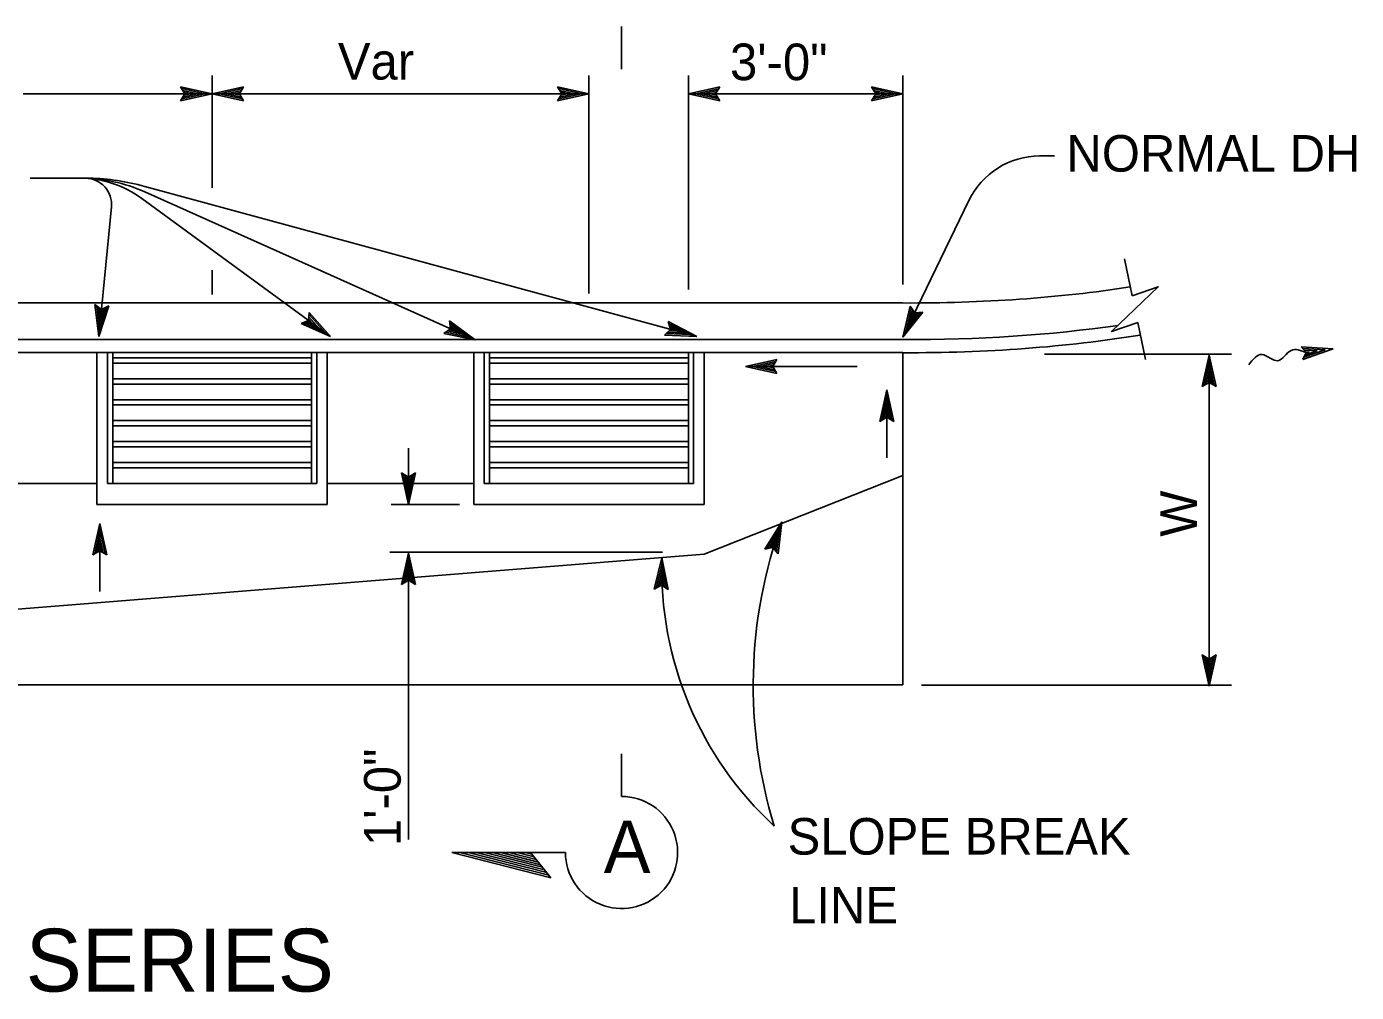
# Model space of a CAD drawing. Extents: x -894 to 866, y -472 to 714.
# Drawn here: x -482.4 to -228.3, y -30.1 to 154.5 of the extents above; entities that cross this region are included whole.
import ezdxf

# ---------------------------------------------------------------- set-up
doc = ezdxf.new("R2010")
doc.units = 0
for name, color, linetype in [('df_DETAIL-anno', 7, 'Continuous'), ('df_FLOW-LINE', 7, 'Continuous'), ('mc_CURB-GUTTER', 7, 'Continuous'), ('pp_PRESENTATION', 7, 'Continuous'), ('str_Concrete-A', 7, 'Continuous'), ('str_Misc-Steel-A', 7, 'Continuous')]:
    doc.layers.add(name, color=color, linetype=linetype)

msp = doc.modelspace()

# ---------------------------------------------------------------- linework, layer by layer
at = {"layer": 'df_DETAIL-anno'}
for p, q in [((-446.92, 123.72), (-446.92, 145.16)), ((-374.91, 103.46), (-374.91, 145.14)), ((-355.92, 104.26), (-355.92, 145.14)), ((-314.92, 105.24), (-314.92, 145.14)), ((-452.14, 141.67), (-452.94, 143.01)), ((-452.94, 143.01), (-452.94, 143.01)), ((-452.94, 143.01), (-446.94, 141.67)), ((-452.72, 142.66), (-448.32, 141.67)), ((-452.49, 142.3), (-449.7, 141.67)), ((-446.9, 141.68), (-440.9, 143.01)), ((-445.51, 141.68), (-441.13, 142.65)), ((-444.13, 141.67), (-441.31, 142.3)), ((-440.9, 143.01), (-441.7, 141.68)), ((-440.9, 143.01), (-440.9, 143.01)), ((-380.11, 141.68), (-380.91, 143.02)), ((-380.91, 143.02), (-380.91, 143.02)), ((-380.91, 143.02), (-374.91, 141.68)), ((-380.7, 142.66), (-376.29, 141.68)), ((-380.46, 142.3), (-377.68, 141.68)), ((-355.92, 141.67), (-349.92, 143)), ((-354.52, 141.68), (-350.15, 142.64)), ((-353.15, 141.67), (-350.33, 142.3)), ((-349.92, 143), (-350.72, 141.67)), ((-349.92, 143), (-349.92, 143)), ((-320.12, 141.67), (-320.92, 143.01)), ((-320.92, 143.01), (-320.92, 143.01)), ((-320.92, 143.01), (-314.92, 141.67)), ((-320.12, 141.67), (-320.92, 143.01)), ((-320.92, 143.01), (-320.92, 143.01)), ((-320.92, 143.01), (-314.92, 141.67)), ((-320.12, 141.67), (-320.92, 143.01)), ((-320.92, 143.01), (-320.92, 143.01)), ((-320.92, 143.01), (-314.92, 141.67)), ((-320.7, 142.66), (-316.3, 141.67)), ((-320.7, 142.66), (-316.3, 141.67)), ((-320.7, 142.66), (-316.3, 141.67)), ((-320.47, 142.3), (-317.68, 141.68)), ((-320.47, 142.3), (-317.68, 141.68)), ((-320.47, 142.3), (-317.68, 141.68)), ((-483.04, 141.67), (-396.24, 141.67)), ((-446.94, 141.67), (-452.94, 140.34)), ((-452.94, 140.34), (-452.14, 141.67)), ((-452.94, 140.34), (-452.94, 140.34)), ((-448.33, 141.67), (-452.7, 140.7)), ((-449.7, 141.67), (-452.52, 141.05)), ((-452.31, 141.95), (-451.08, 141.67)), ((-451.08, 141.67), (-452.29, 141.41)), ((-446.94, 141.67), (-446.94, 141.67)), ((-440.9, 140.34), (-446.9, 141.68)), ((-446.9, 141.68), (-446.9, 141.68)), ((-441.11, 140.69), (-445.52, 141.67)), ((-441.35, 141.05), (-444.13, 141.67)), ((-442.75, 141.67), (-441.54, 141.94)), ((-441.52, 141.4), (-442.75, 141.67)), ((-441.7, 141.68), (-440.9, 140.34)), ((-440.9, 140.34), (-440.9, 140.34)), ((-396.24, 141.67), (-374.95, 141.67)), ((-374.91, 141.68), (-380.91, 140.35)), ((-380.91, 140.35), (-380.11, 141.68)), ((-380.91, 140.35), (-380.91, 140.35)), ((-376.31, 141.67), (-380.68, 140.71)), ((-377.68, 141.68), (-380.5, 141.05)), ((-380.29, 141.95), (-379.06, 141.68)), ((-379.06, 141.68), (-380.27, 141.41)), ((-374.91, 141.68), (-374.91, 141.68)), ((-355.92, 141.67), (-314.92, 141.67)), ((-349.92, 140.33), (-355.92, 141.67)), ((-355.92, 141.67), (-355.92, 141.67)), ((-350.13, 140.69), (-354.54, 141.67)), ((-350.37, 141.05), (-353.15, 141.67)), ((-351.77, 141.67), (-350.56, 141.94)), ((-350.54, 141.4), (-351.77, 141.67)), ((-350.72, 141.67), (-349.92, 140.33)), ((-349.92, 140.33), (-349.92, 140.33)), ((-314.92, 141.67), (-320.92, 140.34)), ((-320.92, 140.34), (-320.12, 141.67)), ((-314.92, 141.67), (-320.92, 140.34)), ((-320.92, 140.34), (-320.12, 141.67)), ((-314.92, 141.67), (-320.92, 140.34)), ((-320.92, 140.34), (-320.12, 141.67)), ((-320.92, 140.34), (-320.92, 140.34)), ((-320.92, 140.34), (-320.92, 140.34)), ((-320.92, 140.34), (-320.92, 140.34)), ((-316.31, 141.67), (-320.68, 140.7)), ((-316.31, 141.67), (-320.68, 140.7)), ((-316.31, 141.67), (-320.68, 140.7)), ((-317.68, 141.68), (-320.5, 141.05)), ((-317.68, 141.68), (-320.5, 141.05)), ((-317.68, 141.68), (-320.5, 141.05)), ((-320.29, 141.95), (-319.06, 141.68)), ((-320.29, 141.95), (-319.06, 141.68)), ((-320.29, 141.95), (-319.06, 141.68)), ((-319.06, 141.68), (-320.27, 141.41)), ((-319.06, 141.68), (-320.27, 141.41)), ((-319.06, 141.68), (-320.27, 141.41)), ((-314.92, 141.67), (-314.92, 141.67)), ((-314.92, 141.67), (-314.92, 141.67)), ((-314.92, 141.67), (-314.92, 141.67)), ((-288.8, 129.78), (-285.93, 129.78)), ((-481.69, 125.52), (-470.97, 125.52)), ((-460.48, 124.12), (-354.32, 95.26)), ((-459.78, 122.9), (-396.63, 94.61)), ((-466.16, 120.04), (-468.56, 95.26)), ((-460.36, 121.66), (-424.3, 95.26)), ((-302.32, 121.28), (-314.92, 95.11)), ((-446.92, 103.29), (-446.92, 107.98)), ((-468.56, 95.26), (-469.31, 101.36)), ((-469.31, 101.36), (-469.31, 101.36)), ((-469.31, 101.36), (-468.06, 100.43)), ((-468.43, 96.64), (-468.97, 101.09)), ((-468.29, 98.01), (-468.64, 100.88)), ((-466.65, 101.1), (-468.56, 95.26)), ((-467.02, 100.92), (-468.43, 96.63)), ((-468.16, 99.38), (-468.31, 100.61)), ((-467.4, 100.72), (-468.29, 98.01)), ((-467.77, 100.58), (-468.16, 99.38)), ((-468.06, 100.43), (-466.65, 101.1)), ((-466.65, 101.1), (-466.65, 101.1)), ((-428.49, 98.33), (-428.35, 99.88)), ((-428.38, 99.47), (-425.41, 96.07)), ((-428.35, 99.88), (-428.35, 99.88)), ((-428.35, 99.88), (-424.3, 95.26)), ((-314.92, 95.11), (-313.51, 101.09)), ((-311.11, 99.93), (-314.92, 95.11)), ((-314.32, 96.36), (-313.29, 100.72)), ((-311.52, 99.89), (-314.32, 96.35)), ((-313.72, 97.59), (-313.06, 100.41)), ((-311.95, 99.83), (-313.72, 97.59)), ((-313.51, 101.09), (-313.51, 101.09)), ((-313.51, 101.09), (-312.66, 99.79)), ((-313.12, 98.84), (-312.83, 100.04)), ((-312.34, 99.83), (-313.12, 98.84)), ((-312.66, 99.79), (-311.11, 99.93)), ((-311.11, 99.93), (-311.11, 99.93)), ((-424.3, 95.26), (-429.93, 97.73)), ((-429.92, 97.73), (-428.49, 98.33)), ((-429.92, 97.73), (-429.92, 97.73)), ((-425.42, 96.08), (-429.52, 97.88)), ((-426.53, 96.89), (-429.18, 98.05)), ((-427.64, 97.71), (-428.77, 98.21)), ((-428.47, 98.66), (-427.64, 97.71)), ((-428.41, 99.04), (-426.53, 96.89)), ((-402.65, 95.85), (-401.38, 96.73)), ((-401.38, 96.73), (-401.56, 98.28)), ((-401.56, 98.28), (-401.56, 98.28)), ((-401.56, 98.28), (-396.63, 94.61)), ((-401.51, 97.87), (-397.89, 95.17)), ((-401.44, 97.45), (-399.15, 95.74)), ((-401.42, 97.06), (-400.41, 96.3)), ((-360.46, 95.55), (-359.34, 96.62)), ((-360.46, 95.55), (-359.34, 96.62)), ((-359.34, 96.62), (-359.76, 98.12)), ((-359.76, 98.12), (-359.76, 98.12)), ((-359.76, 98.12), (-354.32, 95.26)), ((-359.34, 96.62), (-359.76, 98.12)), ((-359.76, 98.12), (-359.76, 98.12)), ((-359.76, 98.12), (-354.32, 95.26)), ((-359.65, 97.72), (-355.66, 95.62)), ((-359.65, 97.72), (-355.66, 95.62)), ((-359.52, 97.32), (-356.99, 95.98)), ((-359.52, 97.32), (-356.99, 95.98)), ((-359.44, 96.94), (-358.32, 96.35)), ((-359.44, 96.94), (-358.32, 96.35)), ((-468.56, 95.26), (-468.56, 95.26)), ((-424.3, 95.26), (-424.3, 95.26)), ((-396.63, 94.61), (-402.65, 95.85)), ((-402.65, 95.85), (-402.65, 95.85)), ((-397.9, 95.17), (-402.29, 96.08)), ((-399.15, 95.74), (-401.99, 96.32)), ((-400.41, 96.3), (-401.63, 96.55)), ((-396.63, 94.61), (-396.63, 94.61)), ((-354.32, 95.26), (-360.46, 95.55)), ((-360.46, 95.55), (-360.46, 95.55)), ((-354.32, 95.26), (-360.46, 95.55)), ((-360.46, 95.55), (-360.46, 95.55)), ((-355.67, 95.62), (-360.14, 95.83)), ((-355.67, 95.62), (-360.14, 95.83)), ((-356.99, 95.98), (-359.88, 96.12)), ((-356.99, 95.98), (-359.88, 96.12)), ((-358.32, 96.35), (-359.56, 96.41)), ((-358.32, 96.35), (-359.56, 96.41)), ((-354.32, 95.26), (-354.32, 95.26)), ((-354.32, 95.26), (-354.32, 95.26)), ((-314.92, 95.11), (-314.92, 95.11)), ((-287.87, 91.86), (-252.17, 91.86)), ((-257.75, 85.68), (-256.41, 91.68)), ((-256.41, 91.68), (-256.41, 91.68)), ((-256.41, 91.68), (-255.08, 85.68)), ((-256.41, 28.59), (-256.41, 91.68)), ((-257.4, 85.89), (-256.41, 90.3)), ((-256.41, 90.29), (-255.44, 85.91)), ((-256.41, 86.48), (-257.75, 85.68)), ((-257.04, 86.13), (-256.41, 88.91)), ((-256.69, 86.3), (-256.42, 87.53)), ((-256.42, 87.53), (-256.15, 86.32)), ((-256.41, 88.91), (-255.79, 86.09)), ((-255.08, 85.68), (-256.41, 86.48)), ((-257.75, 85.68), (-257.75, 85.68)), ((-255.08, 85.68), (-255.08, 85.68)), ((-409.4, 73.91), (-409.4, 63.18)), ((-409.4, 63.18), (-410.73, 69.18)), ((-410.73, 69.18), (-410.73, 69.18)), ((-410.73, 69.18), (-409.4, 68.38)), ((-409.4, 64.57), (-410.37, 68.94)), ((-409.39, 65.94), (-410.02, 68.76)), ((-409.4, 68.38), (-408.06, 69.18)), ((-408.06, 69.18), (-409.4, 63.18)), ((-408.41, 68.96), (-409.4, 64.56)), ((-408.77, 68.73), (-409.39, 65.94)), ((-408.06, 69.18), (-408.06, 69.18)), ((-409.39, 67.32), (-409.66, 68.53)), ((-409.12, 68.55), (-409.39, 67.32)), ((-399.67, 63.18), (-412.71, 63.18)), ((-409.4, 63.18), (-409.4, 63.18)), ((-341.31, 54.62), (-338.05, 59.84)), ((-340.9, 54.71), (-338.51, 58.54)), ((-338.51, 58.52), (-339.05, 54.08)), ((-338.05, 59.84), (-338.79, 53.74)), ((-338.05, 59.84), (-338.05, 59.84)), ((-340.48, 54.81), (-338.97, 57.23)), ((-340.1, 54.86), (-339.43, 55.93)), ((-339.43, 55.93), (-339.58, 54.7)), ((-338.97, 57.23), (-339.32, 54.36)), ((-412.98, 54.05), (-360.89, 54.05)), ((-410.74, 47.86), (-409.4, 53.86)), ((-409.4, 54.05), (-409.4, -0.88)), ((-409.4, 53.86), (-409.4, 53.86)), ((-409.4, 53.86), (-408.07, 47.86)), ((-339.78, 54.93), (-341.31, 54.62)), ((-341.31, 54.62), (-341.31, 54.62)), ((-338.79, 53.74), (-339.78, 54.93)), ((-338.79, 53.74), (-338.79, 53.74)), ((-410.38, 48.08), (-409.4, 52.48)), ((-410.02, 48.31), (-409.4, 51.1)), ((-409.4, 51.1), (-408.77, 48.27)), ((-409.39, 52.47), (-408.43, 48.09)), ((-362.43, 46.96), (-360.96, 52.93)), ((-362.07, 47.17), (-360.99, 51.55)), ((-360.98, 51.54), (-360.12, 47.14)), ((-360.96, 52.93), (-360.96, 52.93)), ((-360.96, 52.93), (-359.76, 46.9)), ((-409.4, 48.66), (-410.74, 47.86)), ((-409.67, 48.49), (-409.4, 49.71)), ((-409.4, 49.71), (-409.13, 48.51)), ((-408.07, 47.86), (-409.4, 48.66)), ((-361.71, 47.39), (-361.02, 50.17)), ((-361.35, 47.56), (-361.05, 48.79)), ((-361.05, 48.79), (-360.81, 47.57)), ((-361.02, 50.17), (-360.46, 47.33)), ((-410.74, 47.86), (-410.74, 47.86)), ((-408.07, 47.86), (-408.07, 47.86)), ((-361.07, 47.73), (-362.43, 46.96)), ((-362.43, 46.96), (-362.43, 46.96)), ((-359.76, 46.9), (-361.07, 47.73)), ((-359.76, 46.9), (-359.76, 46.9)), ((-256.41, 28.41), (-257.74, 34.41)), ((-257.74, 34.41), (-257.74, 34.41)), ((-257.74, 34.41), (-256.41, 33.61)), ((-256.42, 29.8), (-257.38, 34.18)), ((-256.41, 31.17), (-257.04, 34)), ((-256.41, 32.55), (-256.68, 33.76)), ((-256.41, 33.61), (-255.07, 34.41)), ((-255.07, 34.41), (-256.41, 28.41)), ((-255.43, 34.19), (-256.41, 29.79)), ((-255.79, 33.96), (-256.41, 31.17)), ((-256.13, 33.78), (-256.41, 32.55)), ((-255.07, 34.41), (-255.07, 34.41)), ((-311.35, 28.59), (-290.42, 28.59)), ((-290.42, 28.59), (-252.17, 28.59)), ((-256.41, 28.41), (-256.41, 28.41))]:
    msp.add_line(p, q, dxfattribs=at)
for centre, radius, start, end in [((-288.8, 114.78), 15, 90, 154.2965), ((-472.17, 105.53), 20, 53.7853, 90), ((-472.05, 95.53), 30, 65.8623, 90), ((-471.14, 120.52), 5, 354.4726, 90), ((-470.97, 85.53), 40, 74.7874, 90), ((-251.58, 28.57), 91.95, 160.1191, 197.0167), ((-294.32, 50.69), 66.67, 178.0742, 227.3384)]:
    msp.add_arc(centre, radius, start, end, dxfattribs=at)
at = {"layer": 'df_FLOW-LINE'}
for p, q in [((-238.83, 93.28), (-232.72, 92.93)), ((-237.87, 92.2), (-238.83, 93.28)), ((-238.54, 92.96), (-234.23, 92.71)), ((-232.72, 92.93), (-238.49, 90.9)), ((-238.49, 90.9), (-237.87, 92.2)), ((-234.23, 92.71), (-238.29, 91.29)), ((-238.26, 92.65), (-235.75, 92.5)), ((-235.75, 92.5), (-238.12, 91.67)), ((-237.98, 92.33), (-237.26, 92.29)), ((-237.26, 92.29), (-237.92, 92.06)), ((-237.87, 92.2), (-237.87, 92.2)), ((-232.72, 92.93), (-232.72, 92.93)), ((-238.49, 90.9), (-238.49, 90.9))]:
    msp.add_line(p, q, dxfattribs=at)
msp.add_spline([(-248.85, 89.85), (-246.3, 91.83), (-243.3, 90.63), (-240.75, 92.61), (-237.87, 92.2)], degree=3, dxfattribs=at)
at = {"layer": 'mc_CURB-GUTTER'}
for p, q in [((-272.61, 110.12), (-271.13, 103.06)), ((-314.92, 101.68), (-702.91, 101.68)), ((-270.06, 97.92), (-268.58, 90.86)), ((-314.92, 94.68), (-705.9, 94.68)), ((-314.92, 92.18), (-538.42, 92.18))]:
    msp.add_line(p, q, dxfattribs=at)
msp.add_lwpolyline([(-270.06, 97.92), (-275.06, 96.2), (-266.13, 104.77), (-271.13, 103.06)], dxfattribs=at)
for centre, end_param in [((-314.76, 132.66), 5.176899), ((-314.76, 125.66), 5.150787), ((-314.76, 123.16), 5.199216)]:
    msp.add_ellipse(centre, major_axis=(96.8, -0.48), ratio=0.320116, start_param=4.712389, end_param=end_param, dxfattribs=at)
at = {"layer": 'pp_PRESENTATION'}
for p, q in [((-368.69, 154.52), (-368.69, 146.37)), ((-345, 89.54), (-339, 90.87)), ((-345, 89.54), (-323.64, 89.54)), ((-339, 88.2), (-345, 89.54)), ((-345, 89.54), (-345, 89.54)), ((-339.22, 88.55), (-343.62, 89.54)), ((-343.61, 89.54), (-339.24, 90.51)), ((-342.24, 89.54), (-339.42, 90.16)), ((-339.45, 88.91), (-342.24, 89.54)), ((-340.86, 89.53), (-339.65, 89.8)), ((-339.63, 89.26), (-340.86, 89.53)), ((-339, 90.87), (-339.8, 89.54)), ((-339.8, 89.54), (-339, 88.2)), ((-339, 90.87), (-339, 90.87)), ((-339, 88.2), (-339, 88.2)), ((-319.33, 79.04), (-317.99, 85.04)), ((-317.99, 72.1), (-317.99, 85.04)), ((-317.99, 85.04), (-317.99, 85.04)), ((-317.99, 85.04), (-316.66, 79.04)), ((-318.97, 79.26), (-317.99, 83.66)), ((-318.61, 79.49), (-317.99, 82.28)), ((-317.99, 83.65), (-317.02, 79.28)), ((-317.99, 82.28), (-317.37, 79.46)), ((-317.99, 79.84), (-319.33, 79.04)), ((-319.33, 79.04), (-319.33, 79.04)), ((-318.27, 79.67), (-317.99, 80.9)), ((-317.99, 80.9), (-317.72, 79.69)), ((-316.66, 79.04), (-317.99, 79.84)), ((-316.66, 79.04), (-316.66, 79.04)), ((-469.69, 53.52), (-468.35, 59.52)), ((-468.36, 46.49), (-468.36, 59.44)), ((-468.35, 59.52), (-468.35, 59.52)), ((-468.35, 59.52), (-467.02, 53.52)), ((-469.33, 53.74), (-468.35, 58.14)), ((-468.97, 53.97), (-468.35, 56.76)), ((-468.35, 56.76), (-467.72, 53.93)), ((-468.34, 58.13), (-467.38, 53.76)), ((-468.35, 54.32), (-469.69, 53.52)), ((-469.69, 53.52), (-469.69, 53.52)), ((-468.63, 54.15), (-468.35, 55.38)), ((-468.35, 55.38), (-468.08, 54.17)), ((-467.02, 53.52), (-468.35, 54.32)), ((-467.02, 53.52), (-467.02, 53.52)), ((-368.69, 7.34), (-368.69, 15.49)), ((-401.11, -3.38), (-382.17, -8.21)), ((-379.41, -3.38), (-401.11, -3.38)), ((-399.56, -3.38), (-382.57, -7.71)), ((-398, -3.38), (-382.98, -7.21)), ((-396.44, -3.38), (-383.38, -6.71)), ((-394.88, -3.38), (-383.79, -6.21)), ((-393.32, -3.38), (-384.19, -5.71)), ((-391.77, -3.38), (-384.6, -5.2)), ((-390.21, -3.38), (-385.01, -4.7)), ((-388.65, -3.38), (-385.41, -4.2)), ((-387.09, -3.38), (-385.82, -3.7)), ((-386.08, -3.38), (-382.17, -8.21))]:
    msp.add_line(p, q, dxfattribs=at)
msp.add_arc((-368.69, -3.38), 10.72, 180, 90.0005, dxfattribs=at)
at = {"layer": 'str_Concrete-A'}
for p, q in [((-468.92, 92.18), (-468.92, 63.18)), ((-424.92, 92.18), (-424.92, 63.18)), ((-396.92, 92.18), (-396.92, 63.18)), ((-352.92, 92.18), (-352.92, 63.18)), ((-314.92, 28.68), (-314.92, 92.18)), ((-314.92, 28.68), (-314.92, 90.27)), ((-352.92, 53.68), (-314.92, 68.68)), ((-468.83, 67.18), (-498.91, 67.18)), ((-396.86, 67.18), (-424.87, 67.18)), ((-424.92, 63.18), (-468.92, 63.18)), ((-352.92, 63.18), (-396.92, 63.18)), ((-664.91, 28.68), (-352.92, 53.68)), ((-664.91, 28.68), (-314.92, 28.68))]:
    msp.add_line(p, q, dxfattribs=at)
at = {"layer": 'str_Misc-Steel-A'}
for p, q in [((-466.92, 92.18), (-466.92, 67.18)), ((-465.92, 92.18), (-465.92, 67.18)), ((-427.92, 92.18), (-427.92, 67.18)), ((-426.92, 92.18), (-426.92, 67.18)), ((-394.92, 92.18), (-394.92, 67.18)), ((-393.92, 92.18), (-393.92, 67.18)), ((-355.92, 92.18), (-355.92, 67.18)), ((-354.92, 92.18), (-354.92, 67.18)), ((-445.42, 91.18), (-465.92, 91.18)), ((-445.42, 90.18), (-465.92, 90.18)), ((-427.92, 91.18), (-445.42, 91.18)), ((-427.92, 90.18), (-445.42, 90.18)), ((-373.42, 91.18), (-393.92, 91.18)), ((-373.42, 90.18), (-393.92, 90.18)), ((-355.92, 91.18), (-373.42, 91.18)), ((-355.92, 90.18), (-373.42, 90.18)), ((-445.42, 87.18), (-465.92, 87.18)), ((-427.92, 87.18), (-445.42, 87.18)), ((-373.42, 87.18), (-393.92, 87.18)), ((-355.92, 87.18), (-373.42, 87.18)), ((-445.42, 86.18), (-465.92, 86.18)), ((-427.92, 86.18), (-445.42, 86.18)), ((-373.42, 86.18), (-393.92, 86.18)), ((-355.92, 86.18), (-373.42, 86.18)), ((-445.42, 83.18), (-465.92, 83.18)), ((-445.42, 82.18), (-465.92, 82.18)), ((-427.92, 83.18), (-445.42, 83.18)), ((-427.92, 82.18), (-445.42, 82.18)), ((-373.42, 83.18), (-393.92, 83.18)), ((-373.42, 82.18), (-393.92, 82.18)), ((-355.92, 83.18), (-373.42, 83.18)), ((-355.92, 82.18), (-373.42, 82.18)), ((-445.42, 79.18), (-465.92, 79.18)), ((-427.92, 79.18), (-445.42, 79.18)), ((-373.42, 79.18), (-393.92, 79.18)), ((-355.92, 79.18), (-373.42, 79.18)), ((-445.42, 78.18), (-465.92, 78.18)), ((-427.92, 78.18), (-445.42, 78.18)), ((-373.42, 78.18), (-393.92, 78.18)), ((-355.92, 78.18), (-373.42, 78.18)), ((-445.42, 75.18), (-465.92, 75.18)), ((-445.42, 74.18), (-465.92, 74.18)), ((-427.92, 75.18), (-445.42, 75.18)), ((-427.92, 74.18), (-445.42, 74.18)), ((-373.42, 75.18), (-393.92, 75.18)), ((-373.42, 74.18), (-393.92, 74.18)), ((-355.92, 75.18), (-373.42, 75.18)), ((-355.92, 74.18), (-373.42, 74.18)), ((-445.42, 71.18), (-465.92, 71.18)), ((-427.92, 71.18), (-445.42, 71.18)), ((-373.37, 71.18), (-393.92, 71.18)), ((-355.92, 71.18), (-373.37, 71.18)), ((-445.42, 70.18), (-465.92, 70.18)), ((-427.92, 70.18), (-445.42, 70.18)), ((-373.39, 70.18), (-393.92, 70.18)), ((-355.92, 70.18), (-373.39, 70.18)), ((-446.42, 67.18), (-466.92, 67.18)), ((-426.92, 67.18), (-446.42, 67.18)), ((-354.92, 67.18), (-394.92, 67.18))]:
    msp.add_line(p, q, dxfattribs=at)

# ---------------------------------------------------------------- texts
at = {"layer": 'df_DETAIL-anno'}
for s, height, p in [('Var', 7, (-422.89, 144.38)), ('3\'-0"', 7, (-347.96, 144.27)), ('NORMAL DH', 7, (-283.68, 126.78)), ('SLOPE BREAK', 7, (-336.96, -3.79)), ('LINE', 7, (-336.66, -16.95)), ('GRATE INLET SERIES', 12, (-592.2, -29.96))]:
    msp.add_text(s, height=height, dxfattribs=at).set_placement(p)
for s, p in [('W', (-258.75, 56.98)), ('1\'-0"', (-410.89, -2.15))]:
    msp.add_text(s, height=7, rotation=90, dxfattribs=at).set_placement(p)
at = {"layer": 'pp_PRESENTATION'}
msp.add_text('A', height=10, dxfattribs=at).set_placement((-372.08, -7.28))

doc.saveas('drawing.dxf')
